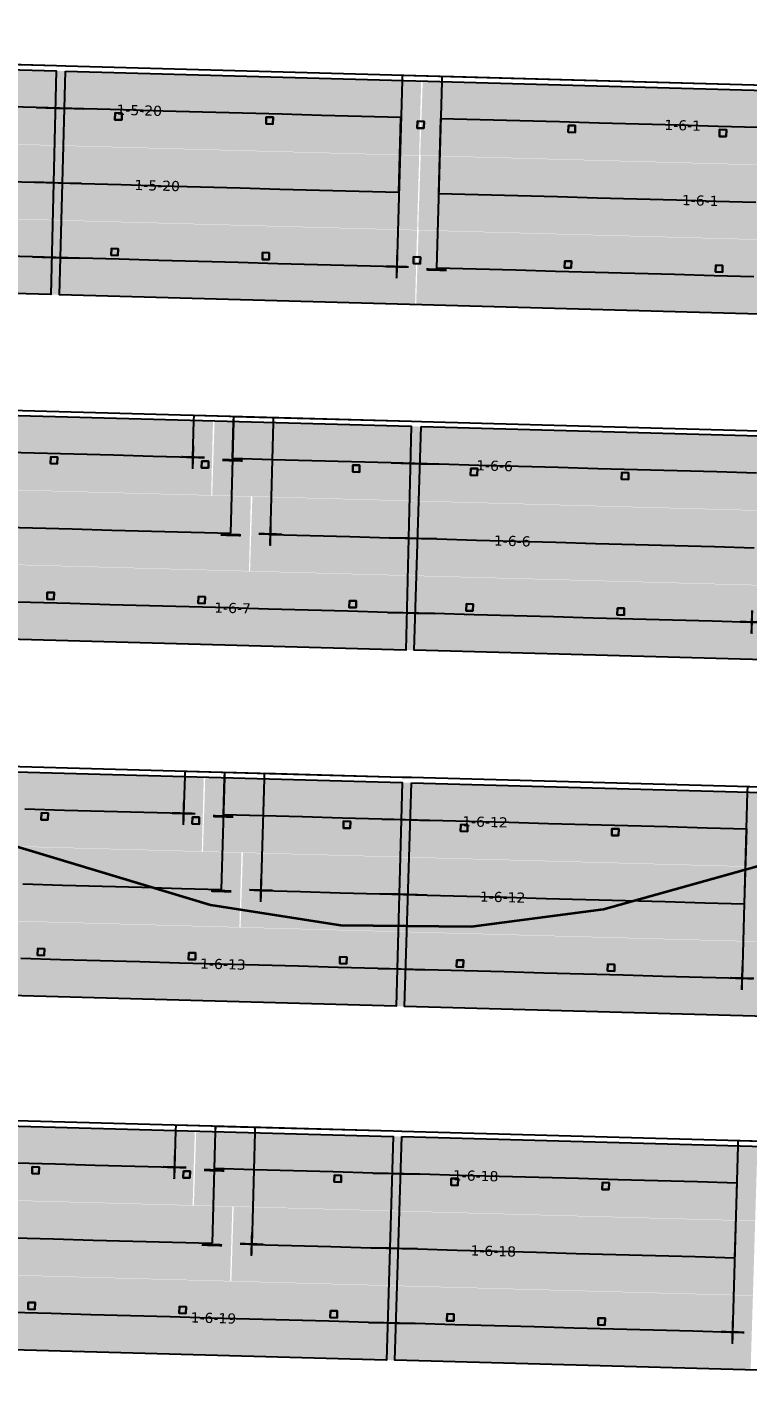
# Model space of a CAD drawing. Header units: metres. Extents: x 1477905 to 1478744, y 4202276 to 4202610.
# Drawn here: x 1478141.12 to 1478162.43, y 4202357.45 to 4202397.47 of the extents above; entities that cross this region are included whole.
import ezdxf

# ---------------------------------------------------------------- set-up
doc = ezdxf.new("R2010")
doc.units = ezdxf.units.M
doc.layers.add('Nouveau Terrain - CN - Courbes', color=22, linetype='Continuous', lineweight=0)
for name, color, linetype in [('PVcase DC Extensions', 170, 'Continuous'), ('PVcase Device Coloring', 7, 'Continuous'), ('PVcase Polarity Symbols', 7, 'Continuous'), ('PVcase Poles', 7, 'Continuous'), ('PVcase PV Modules (full frames)', 142, 'Continuous'), ('PVcase PV Modules (optimised)', 142, 'Continuous'), ('PVcase String Cables', 150, 'Continuous'), ('PVcase Stringing Numbers', 7, 'Continuous'), ('PVcase Strings', 92, 'Continuous')]:
    doc.layers.add(name, color=color, linetype=linetype)
doc.styles.get("Standard").update_dxf_attribs({"font": 'verdana.ttf'})
doc.styles.add('UBS-Style de texte', font='verdana.ttf')

# ---------------------------------------------------------------- blocks, each defined once
blk = doc.blocks.new('3P18@15DEG F FX ID1 PVBlock')
at = {"layer": 'PVcase PV Modules (optimised)', "color": 0}
blk.add_polyline3d([(0, 0, 1.774), (21.067, -0.581, 1.774), (20.884, -7.199, 0), (-0.183, -6.618, 0)], close=True, dxfattribs=at)

msp = doc.modelspace()

# ---------------------------------------------------------------- hatches: boundary and pattern name
at = {"layer": 'PVcase Device Coloring', "true_color": 0x139700, "transparency": 33554582}
for points in [[(1478136.165, 4202396.332), (1478136.105, 4202394.133), (1478152.713, 4202393.675), (1478152.773, 4202395.874)], [(1478137.285, 4202394.091), (1478137.225, 4202391.891), (1478152.652, 4202391.466), (1478152.713, 4202393.665)], [(1478120.819, 4202392.334), (1478120.759, 4202390.134), (1478152.592, 4202389.256), (1478152.652, 4202391.456)]]:
    msp.add_hatch(color=84, dxfattribs=at).paths.add_polyline_path(points, flags=0)
at = {"layer": 'PVcase Device Coloring', "true_color": 0x004f27, "transparency": 33554582}
for points in [[(1478152.819, 4202395.873), (1478152.745, 4202393.674), (1478168.192, 4202393.248), (1478168.265, 4202395.447)], [(1478152.758, 4202393.664), (1478152.685, 4202391.465), (1478169.29, 4202391.007), (1478169.364, 4202393.206)], [(1478152.697, 4202391.455), (1478152.624, 4202389.255), (1478184.457, 4202388.377), (1478184.53, 4202390.577)], [(1478131.415, 4202386.239), (1478131.361, 4202384.039), (1478146.564, 4202383.62), (1478146.619, 4202385.82)], [(1478146.665, 4202385.818), (1478146.596, 4202383.619), (1478163.22, 4202383.161), (1478163.289, 4202385.36)], [(1478131.361, 4202384.03), (1478131.306, 4202381.83), (1478147.682, 4202381.378), (1478147.737, 4202383.578)], [(1478147.783, 4202383.577), (1478147.714, 4202381.377), (1478163.15, 4202380.952), (1478163.22, 4202383.151)], [(1478131.314, 4202381.82), (1478131.244, 4202379.621), (1478163.08, 4202378.743), (1478163.15, 4202380.942)], [(1478131.143, 4202375.704), (1478131.083, 4202373.504), (1478146.287, 4202373.085), (1478146.347, 4202375.285)], [(1478146.39, 4202375.283), (1478146.323, 4202373.084), (1478162.929, 4202372.626), (1478162.996, 4202374.825)], [(1478131.083, 4202373.495), (1478131.024, 4202371.295), (1478147.4, 4202370.843), (1478147.46, 4202373.043)], [(1478147.503, 4202373.042), (1478147.435, 4202370.842), (1478162.861, 4202370.417), (1478162.929, 4202372.616)], [(1478131.027, 4202371.285), (1478130.96, 4202369.086), (1478162.794, 4202368.208), (1478162.861, 4202370.407)], [(1478130.877, 4202365.235), (1478130.812, 4202363.036), (1478146.016, 4202362.617), (1478146.081, 4202364.816)], [(1478146.121, 4202364.815), (1478146.054, 4202362.616), (1478162.647, 4202362.158), (1478162.714, 4202364.357)], [(1478130.812, 4202363.026), (1478130.748, 4202360.827), (1478147.124, 4202360.375), (1478147.189, 4202362.575)], [(1478147.229, 4202362.574), (1478147.162, 4202360.374), (1478162.58, 4202359.949), (1478162.647, 4202362.148)], [(1478130.749, 4202360.817), (1478130.682, 4202358.618), (1478162.513, 4202357.74), (1478162.58, 4202359.939)]]:
    msp.add_hatch(color=118, dxfattribs=at).paths.add_polyline_path(points, flags=0)

# ---------------------------------------------------------------- linework, layer by layer
at = {"layer": 'Nouveau Terrain - CN - Courbes', "linetype": 'Continuous', "lineweight": 35}
msp.add_polyline3d([(1478113.09, 4202394.656, 80), (1478114.871, 4202391.113, 80), (1478117.077, 4202386.019, 80), (1478118.708, 4202383.22, 80), (1478120.218, 4202381.848, 80), (1478124.937, 4202379.171, 80), (1478128.489, 4202376.943, 80), (1478146.541, 4202371.499, 80), (1478150.383, 4202370.898, 80), (1478154.258, 4202370.858, 80), (1478158.167, 4202371.379, 80), (1478163.243, 4202372.798, 80), (1478167.362, 4202374.391, 80), (1478170.703, 4202376.233, 80), (1478177.098, 4202380.605, 80), (1478179.791, 4202382.882, 80), (1478185.739, 4202391.801, 80), (1478190.946, 4202400.117, 80), (1478192.889, 4202402.353, 80), (1478208.667, 4202422.323, 80)], dxfattribs=at)
at = {"layer": 'PVcase DC Extensions'}
for points in [[(1478141.391, 4202395.088, 82.887), (1478141.958, 4202395.072, 82.896), (1478142.229, 4202395.065, 82.899), (1478142.796, 4202395.049, 82.899)], [(1478142.735, 4202392.84, 82.307), (1478142.168, 4202392.855, 82.307), (1478141.906, 4202392.863, 82.304), (1478141.339, 4202392.878, 82.295)], [(1478141.287, 4202390.669, 81.703), (1478141.854, 4202390.653, 81.712), (1478142.108, 4202390.646, 81.715), (1478142.674, 4202390.63, 81.715)], [(1478151.887, 4202384.574, 82.791), (1478152.454, 4202384.558, 82.797), (1478152.742, 4202384.55, 82.798), (1478153.308, 4202384.535, 82.79)], [(1478153.239, 4202382.326, 82.198), (1478152.672, 4202382.341, 82.206), (1478152.399, 4202382.349, 82.205), (1478151.833, 4202382.364, 82.199)], [(1478151.778, 4202380.155, 81.607), (1478152.345, 4202380.139, 81.613), (1478152.602, 4202380.132, 81.614), (1478153.169, 4202380.117, 81.605)], [(1478151.613, 4202374.039, 82.398), (1478152.18, 4202374.023, 82.399), (1478152.449, 4202374.016, 82.399), (1478153.016, 4202374, 82.393)], [(1478152.948, 4202371.791, 81.801), (1478152.382, 4202371.807, 81.807), (1478152.12, 4202371.814, 81.807), (1478151.553, 4202371.829, 81.806)], [(1478151.494, 4202369.62, 81.214), (1478152.061, 4202369.605, 81.215), (1478152.314, 4202369.598, 81.215), (1478152.881, 4202369.582, 81.209)], [(1478151.344, 4202363.57, 82.038), (1478151.911, 4202363.555, 82.034), (1478152.167, 4202363.548, 82.032), (1478152.734, 4202363.532, 82.026)], [(1478152.667, 4202361.323, 81.434), (1478152.1, 4202361.339, 81.44), (1478151.847, 4202361.346, 81.442), (1478151.28, 4202361.361, 81.445)], [(1478151.215, 4202359.152, 80.853), (1478151.782, 4202359.137, 80.85), (1478152.033, 4202359.13, 80.847), (1478152.6, 4202359.114, 80.841)]]:
    msp.add_polyline3d(points, dxfattribs=at)
at = {"layer": 'PVcase Poles'}
for points in [[(1478143.72, 4202394.727, 79.467), (1478143.726, 4202394.927, 79.467), (1478143.726, 4202394.927, 82.874), (1478143.72, 4202394.727, 82.821), (1478143.72, 4202394.727, 79.467), (1478143.92, 4202394.722, 79.467), (1478143.92, 4202394.722, 82.821), (1478143.72, 4202394.727, 82.821), (1478143.92, 4202394.722, 82.821), (1478143.926, 4202394.922, 82.874), (1478143.926, 4202394.922, 79.467), (1478143.92, 4202394.722, 79.467), (1478143.926, 4202394.922, 79.467), (1478143.726, 4202394.927, 79.467), (1478143.926, 4202394.922, 79.467), (1478143.926, 4202394.922, 82.874), (1478143.726, 4202394.927, 82.874)], [(1478148.188, 4202394.604, 79.515), (1478148.193, 4202394.804, 79.515), (1478148.193, 4202394.804, 82.876), (1478148.188, 4202394.604, 82.823), (1478148.188, 4202394.604, 79.515), (1478148.388, 4202394.599, 79.515), (1478148.388, 4202394.599, 82.823), (1478148.188, 4202394.604, 82.823), (1478148.388, 4202394.599, 82.823), (1478148.393, 4202394.799, 82.877), (1478148.393, 4202394.799, 79.515), (1478148.388, 4202394.599, 79.515), (1478148.393, 4202394.799, 79.515), (1478148.193, 4202394.804, 79.515), (1478148.393, 4202394.799, 79.515), (1478148.393, 4202394.799, 82.877), (1478148.193, 4202394.804, 82.876)], [(1478152.655, 4202394.481, 79.562), (1478152.66, 4202394.681, 79.562), (1478152.66, 4202394.681, 82.879), (1478152.655, 4202394.481, 82.825), (1478152.655, 4202394.481, 79.562), (1478152.855, 4202394.476, 79.562), (1478152.855, 4202394.476, 82.825), (1478152.655, 4202394.481, 82.825), (1478152.855, 4202394.476, 82.825), (1478152.86, 4202394.675, 82.879), (1478152.86, 4202394.675, 79.562), (1478152.855, 4202394.476, 79.562), (1478152.86, 4202394.675, 79.562), (1478152.66, 4202394.681, 79.562), (1478152.86, 4202394.675, 79.562), (1478152.86, 4202394.675, 82.879), (1478152.66, 4202394.681, 82.879)], [(1478157.122, 4202394.358, 79.596), (1478157.128, 4202394.558, 79.596), (1478157.128, 4202394.558, 82.881), (1478157.122, 4202394.358, 82.827), (1478157.122, 4202394.358, 79.596), (1478157.322, 4202394.352, 79.596), (1478157.322, 4202394.352, 82.827), (1478157.122, 4202394.358, 82.827), (1478157.322, 4202394.352, 82.827), (1478157.328, 4202394.552, 82.881), (1478157.328, 4202394.552, 79.596), (1478157.322, 4202394.352, 79.596), (1478157.328, 4202394.552, 79.596), (1478157.128, 4202394.558, 79.596), (1478157.328, 4202394.552, 79.596), (1478157.328, 4202394.552, 82.881), (1478157.128, 4202394.558, 82.881)], [(1478161.589, 4202394.235, 79.502), (1478161.595, 4202394.435, 79.502), (1478161.595, 4202394.435, 82.883), (1478161.589, 4202394.235, 82.83), (1478161.589, 4202394.235, 79.502), (1478161.789, 4202394.229, 79.502), (1478161.789, 4202394.229, 82.83), (1478161.589, 4202394.235, 82.83), (1478161.789, 4202394.229, 82.83), (1478161.795, 4202394.429, 82.883), (1478161.795, 4202394.429, 79.502), (1478161.789, 4202394.229, 79.502), (1478161.795, 4202394.429, 79.502), (1478161.595, 4202394.435, 79.502), (1478161.795, 4202394.429, 79.502), (1478161.795, 4202394.429, 82.883), (1478161.595, 4202394.435, 82.883)], [(1478143.61, 4202390.718, 79.449), (1478143.616, 4202390.918, 79.449), (1478143.616, 4202390.918, 81.799), (1478143.61, 4202390.718, 81.746), (1478143.61, 4202390.718, 79.449), (1478143.81, 4202390.712, 79.449), (1478143.81, 4202390.712, 81.746), (1478143.61, 4202390.718, 81.746), (1478143.81, 4202390.712, 81.746), (1478143.816, 4202390.912, 81.8), (1478143.816, 4202390.912, 79.449), (1478143.81, 4202390.712, 79.449), (1478143.816, 4202390.912, 79.449), (1478143.616, 4202390.918, 79.449), (1478143.816, 4202390.912, 79.449), (1478143.816, 4202390.912, 81.8), (1478143.616, 4202390.918, 81.799)], [(1478148.078, 4202390.595, 79.5), (1478148.083, 4202390.795, 79.5), (1478148.083, 4202390.795, 81.802), (1478148.078, 4202390.595, 81.748), (1478148.078, 4202390.595, 79.5), (1478148.277, 4202390.589, 79.5), (1478148.277, 4202390.589, 81.748), (1478148.078, 4202390.595, 81.748), (1478148.277, 4202390.589, 81.748), (1478148.283, 4202390.789, 81.802), (1478148.283, 4202390.789, 79.5), (1478148.277, 4202390.589, 79.5), (1478148.283, 4202390.789, 79.5), (1478148.083, 4202390.795, 79.5), (1478148.283, 4202390.789, 79.5), (1478148.283, 4202390.789, 81.802), (1478148.083, 4202390.795, 81.802)], [(1478152.545, 4202390.472, 79.548), (1478152.55, 4202390.671, 79.548), (1478152.55, 4202390.671, 81.804), (1478152.545, 4202390.472, 81.75), (1478152.545, 4202390.472, 79.548), (1478152.745, 4202390.466, 79.548), (1478152.745, 4202390.466, 81.75), (1478152.545, 4202390.472, 81.75), (1478152.745, 4202390.466, 81.75), (1478152.75, 4202390.666, 81.804), (1478152.75, 4202390.666, 79.548), (1478152.745, 4202390.466, 79.548), (1478152.75, 4202390.666, 79.548), (1478152.55, 4202390.671, 79.548), (1478152.75, 4202390.666, 79.548), (1478152.75, 4202390.666, 81.804), (1478152.55, 4202390.671, 81.804)], [(1478157.012, 4202390.348, 79.568), (1478157.018, 4202390.548, 79.568), (1478157.018, 4202390.548, 81.806), (1478157.012, 4202390.348, 81.753), (1478157.012, 4202390.348, 79.568), (1478157.212, 4202390.343, 79.568), (1478157.212, 4202390.343, 81.753), (1478157.012, 4202390.348, 81.753), (1478157.212, 4202390.343, 81.753), (1478157.218, 4202390.543, 81.806), (1478157.218, 4202390.543, 79.568), (1478157.212, 4202390.343, 79.568), (1478157.218, 4202390.543, 79.568), (1478157.018, 4202390.548, 79.568), (1478157.218, 4202390.543, 79.568), (1478157.218, 4202390.543, 81.806), (1478157.018, 4202390.548, 81.806)], [(1478161.479, 4202390.225, 79.474), (1478161.485, 4202390.425, 79.474), (1478161.485, 4202390.425, 81.808), (1478161.479, 4202390.225, 81.755), (1478161.479, 4202390.225, 79.474), (1478161.679, 4202390.22, 79.474), (1478161.679, 4202390.22, 81.755), (1478161.479, 4202390.225, 81.755), (1478161.679, 4202390.22, 81.755), (1478161.685, 4202390.42, 81.808), (1478161.685, 4202390.42, 79.474), (1478161.679, 4202390.22, 79.474), (1478161.685, 4202390.42, 79.474), (1478161.485, 4202390.425, 79.474), (1478161.685, 4202390.42, 79.474), (1478161.685, 4202390.42, 81.808), (1478161.485, 4202390.425, 81.808)], [(1478141.814, 4202384.556, 79.374), (1478141.82, 4202384.756, 79.374), (1478141.82, 4202384.756, 82.657), (1478141.814, 4202384.556, 82.604), (1478141.814, 4202384.556, 79.374), (1478142.014, 4202384.55, 79.374), (1478142.014, 4202384.55, 82.606), (1478141.814, 4202384.556, 82.604), (1478142.014, 4202384.55, 82.606), (1478142.019, 4202384.75, 82.659), (1478142.019, 4202384.75, 79.374), (1478142.014, 4202384.55, 79.374), (1478142.019, 4202384.75, 79.374), (1478141.82, 4202384.756, 79.374), (1478142.019, 4202384.75, 79.374), (1478142.019, 4202384.75, 82.659), (1478141.82, 4202384.756, 82.657)], [(1478146.281, 4202384.432, 79.428), (1478146.287, 4202384.632, 79.428), (1478146.287, 4202384.632, 82.705), (1478146.281, 4202384.432, 82.652), (1478146.281, 4202384.432, 79.428), (1478146.481, 4202384.427, 79.428), (1478146.481, 4202384.427, 82.654), (1478146.281, 4202384.432, 82.652), (1478146.481, 4202384.427, 82.654), (1478146.487, 4202384.627, 82.707), (1478146.487, 4202384.627, 79.428), (1478146.481, 4202384.427, 79.428), (1478146.487, 4202384.627, 79.428), (1478146.287, 4202384.632, 79.428), (1478146.487, 4202384.627, 79.428), (1478146.487, 4202384.627, 82.707), (1478146.287, 4202384.632, 82.705)], [(1478150.748, 4202384.309, 79.482), (1478150.754, 4202384.509, 79.482), (1478150.754, 4202384.509, 82.753), (1478150.748, 4202384.309, 82.7), (1478150.748, 4202384.309, 79.482), (1478150.948, 4202384.304, 79.482), (1478150.948, 4202384.304, 82.702), (1478150.748, 4202384.309, 82.7), (1478150.948, 4202384.304, 82.702), (1478150.954, 4202384.504, 82.755), (1478150.954, 4202384.504, 79.482), (1478150.948, 4202384.304, 79.482), (1478150.954, 4202384.504, 79.482), (1478150.754, 4202384.509, 79.482), (1478150.954, 4202384.504, 79.482), (1478150.954, 4202384.504, 82.755), (1478150.754, 4202384.509, 82.753)], [(1478154.232, 4202384.213, 79.525), (1478154.238, 4202384.413, 79.525), (1478154.238, 4202384.413, 82.75), (1478154.232, 4202384.213, 82.697), (1478154.232, 4202384.213, 79.525), (1478154.432, 4202384.208, 79.525), (1478154.432, 4202384.208, 82.694), (1478154.232, 4202384.213, 82.697), (1478154.432, 4202384.208, 82.694), (1478154.437, 4202384.408, 82.747), (1478154.437, 4202384.408, 79.525), (1478154.432, 4202384.208, 79.525), (1478154.437, 4202384.408, 79.525), (1478154.238, 4202384.413, 79.525), (1478154.437, 4202384.408, 79.525), (1478154.437, 4202384.408, 82.747), (1478154.238, 4202384.413, 82.75)], [(1478158.699, 4202384.09, 79.471), (1478158.704, 4202384.29, 79.471), (1478158.704, 4202384.29, 82.684), (1478158.699, 4202384.09, 82.63), (1478158.699, 4202384.09, 79.471), (1478158.899, 4202384.084, 79.471), (1478158.899, 4202384.084, 82.627), (1478158.699, 4202384.09, 82.63), (1478158.899, 4202384.084, 82.627), (1478158.904, 4202384.284, 82.681), (1478158.904, 4202384.284, 79.471), (1478158.899, 4202384.084, 79.471), (1478158.904, 4202384.284, 79.471), (1478158.704, 4202384.29, 79.471), (1478158.904, 4202384.284, 79.471), (1478158.904, 4202384.284, 82.681), (1478158.704, 4202384.29, 82.684)], [(1478141.715, 4202380.546, 79.25), (1478141.72, 4202380.746, 79.25), (1478141.72, 4202380.746, 81.583), (1478141.715, 4202380.546, 81.529), (1478141.715, 4202380.546, 79.25), (1478141.915, 4202380.54, 79.25), (1478141.915, 4202380.54, 81.531), (1478141.715, 4202380.546, 81.529), (1478141.915, 4202380.54, 81.531), (1478141.92, 4202380.74, 81.585), (1478141.92, 4202380.74, 79.25), (1478141.915, 4202380.54, 79.25), (1478141.92, 4202380.74, 79.25), (1478141.72, 4202380.746, 79.25), (1478141.92, 4202380.74, 79.25), (1478141.92, 4202380.74, 81.585), (1478141.72, 4202380.746, 81.583)], [(1478146.182, 4202380.423, 79.304), (1478146.188, 4202380.623, 79.304), (1478146.188, 4202380.623, 81.631), (1478146.182, 4202380.423, 81.577), (1478146.182, 4202380.423, 79.304), (1478146.382, 4202380.417, 79.304), (1478146.382, 4202380.417, 81.579), (1478146.182, 4202380.423, 81.577), (1478146.382, 4202380.417, 81.579), (1478146.387, 4202380.617, 81.633), (1478146.387, 4202380.617, 79.304), (1478146.382, 4202380.417, 79.304), (1478146.387, 4202380.617, 79.304), (1478146.188, 4202380.623, 79.304), (1478146.387, 4202380.617, 79.304), (1478146.387, 4202380.617, 81.633), (1478146.188, 4202380.623, 81.631)], [(1478150.649, 4202380.299, 79.352), (1478150.655, 4202380.499, 79.352), (1478150.655, 4202380.499, 81.678), (1478150.649, 4202380.299, 81.625), (1478150.649, 4202380.299, 79.352), (1478150.849, 4202380.294, 79.352), (1478150.849, 4202380.294, 81.627), (1478150.649, 4202380.299, 81.625), (1478150.849, 4202380.294, 81.627), (1478150.855, 4202380.494, 81.681), (1478150.855, 4202380.494, 79.352), (1478150.849, 4202380.294, 79.352), (1478150.855, 4202380.494, 79.352), (1478150.655, 4202380.499, 79.352), (1478150.855, 4202380.494, 79.352), (1478150.855, 4202380.494, 81.681), (1478150.655, 4202380.499, 81.678)], [(1478154.105, 4202380.204, 79.374), (1478154.111, 4202380.404, 79.374), (1478154.111, 4202380.404, 81.676), (1478154.105, 4202380.204, 81.622), (1478154.105, 4202380.204, 79.374), (1478154.305, 4202380.199, 79.374), (1478154.305, 4202380.199, 81.619), (1478154.105, 4202380.204, 81.622), (1478154.305, 4202380.199, 81.619), (1478154.311, 4202380.399, 81.673), (1478154.311, 4202380.399, 79.374), (1478154.305, 4202380.199, 79.374), (1478154.311, 4202380.399, 79.374), (1478154.111, 4202380.404, 79.374), (1478154.311, 4202380.399, 79.374), (1478154.311, 4202380.399, 81.673), (1478154.111, 4202380.404, 81.676)], [(1478158.572, 4202380.081, 79.338), (1478158.578, 4202380.281, 79.338), (1478158.578, 4202380.281, 81.609), (1478158.572, 4202380.081, 81.556), (1478158.572, 4202380.081, 79.338), (1478158.772, 4202380.075, 79.338), (1478158.772, 4202380.075, 81.553), (1478158.572, 4202380.081, 81.556), (1478158.772, 4202380.075, 81.553), (1478158.778, 4202380.275, 81.606), (1478158.778, 4202380.275, 79.338), (1478158.772, 4202380.075, 79.338), (1478158.778, 4202380.275, 79.338), (1478158.578, 4202380.281, 79.338), (1478158.778, 4202380.275, 79.338), (1478158.778, 4202380.275, 81.606), (1478158.578, 4202380.281, 81.609)], [(1478141.539, 4202374.021, 79.04), (1478141.544, 4202374.221, 79.04), (1478141.544, 4202374.221, 82.351), (1478141.539, 4202374.021, 82.298), (1478141.539, 4202374.021, 79.04), (1478141.739, 4202374.015, 79.04), (1478141.739, 4202374.015, 82.298), (1478141.539, 4202374.021, 82.298), (1478141.739, 4202374.015, 82.298), (1478141.744, 4202374.215, 82.352), (1478141.744, 4202374.215, 79.04), (1478141.739, 4202374.015, 79.04), (1478141.744, 4202374.215, 79.04), (1478141.544, 4202374.221, 79.04), (1478141.744, 4202374.215, 79.04), (1478141.744, 4202374.215, 82.352), (1478141.544, 4202374.221, 82.351)], [(1478146.006, 4202373.897, 79.082), (1478146.012, 4202374.097, 79.082), (1478146.012, 4202374.097, 82.361), (1478146.006, 4202373.897, 82.307), (1478146.006, 4202373.897, 79.082), (1478146.206, 4202373.892, 79.082), (1478146.206, 4202373.892, 82.308), (1478146.006, 4202373.897, 82.307), (1478146.206, 4202373.892, 82.308), (1478146.212, 4202374.092, 82.361), (1478146.212, 4202374.092, 79.082), (1478146.206, 4202373.892, 79.082), (1478146.212, 4202374.092, 79.082), (1478146.012, 4202374.097, 79.082), (1478146.212, 4202374.092, 79.082), (1478146.212, 4202374.092, 82.361), (1478146.012, 4202374.097, 82.361)], [(1478150.474, 4202373.774, 79.113), (1478150.479, 4202373.974, 79.113), (1478150.479, 4202373.974, 82.37), (1478150.474, 4202373.774, 82.316), (1478150.474, 4202373.774, 79.113), (1478150.673, 4202373.769, 79.113), (1478150.673, 4202373.769, 82.317), (1478150.474, 4202373.774, 82.316), (1478150.673, 4202373.769, 82.317), (1478150.679, 4202373.969, 82.37), (1478150.679, 4202373.969, 79.113), (1478150.673, 4202373.769, 79.113), (1478150.679, 4202373.969, 79.113), (1478150.479, 4202373.974, 79.113), (1478150.679, 4202373.969, 79.113), (1478150.679, 4202373.969, 82.37), (1478150.479, 4202373.974, 82.37)], [(1478153.94, 4202373.679, 79.115), (1478153.945, 4202373.879, 79.115), (1478153.945, 4202373.879, 82.357), (1478153.94, 4202373.679, 82.303), (1478153.94, 4202373.679, 79.115), (1478154.139, 4202373.673, 79.115), (1478154.139, 4202373.673, 82.301), (1478153.94, 4202373.679, 82.303), (1478154.139, 4202373.673, 82.301), (1478154.145, 4202373.873, 82.355), (1478154.145, 4202373.873, 79.115), (1478154.139, 4202373.673, 79.115), (1478154.145, 4202373.873, 79.115), (1478153.945, 4202373.879, 79.115), (1478154.145, 4202373.873, 79.115), (1478154.145, 4202373.873, 82.355), (1478153.945, 4202373.879, 82.357)], [(1478158.407, 4202373.555, 79.084), (1478158.412, 4202373.755, 79.084), (1478158.412, 4202373.755, 82.309), (1478158.407, 4202373.555, 82.255), (1478158.407, 4202373.555, 79.084), (1478158.607, 4202373.55, 79.084), (1478158.607, 4202373.55, 82.253), (1478158.407, 4202373.555, 82.255), (1478158.607, 4202373.55, 82.253), (1478158.612, 4202373.75, 82.306), (1478158.612, 4202373.75, 79.084), (1478158.607, 4202373.55, 79.084), (1478158.612, 4202373.75, 79.084), (1478158.412, 4202373.755, 79.084), (1478158.612, 4202373.75, 79.084), (1478158.612, 4202373.75, 82.306), (1478158.412, 4202373.755, 82.309)], [(1478141.431, 4202370.011, 78.927), (1478141.436, 4202370.211, 78.927), (1478141.436, 4202370.211, 81.277), (1478141.431, 4202370.011, 81.223), (1478141.431, 4202370.011, 78.927), (1478141.631, 4202370.006, 78.927), (1478141.631, 4202370.006, 81.224), (1478141.431, 4202370.011, 81.223), (1478141.631, 4202370.006, 81.224), (1478141.636, 4202370.205, 81.277), (1478141.636, 4202370.205, 78.927), (1478141.631, 4202370.006, 78.927), (1478141.636, 4202370.205, 78.927), (1478141.436, 4202370.211, 78.927), (1478141.636, 4202370.205, 78.927), (1478141.636, 4202370.205, 81.277), (1478141.436, 4202370.211, 81.277)], [(1478145.898, 4202369.888, 78.943), (1478145.903, 4202370.088, 78.943), (1478145.903, 4202370.088, 81.286), (1478145.898, 4202369.888, 81.232), (1478145.898, 4202369.888, 78.943), (1478146.098, 4202369.882, 78.943), (1478146.098, 4202369.882, 81.233), (1478145.898, 4202369.888, 81.232), (1478146.098, 4202369.882, 81.233), (1478146.103, 4202370.082, 81.286), (1478146.103, 4202370.082, 78.943), (1478146.098, 4202369.882, 78.943), (1478146.103, 4202370.082, 78.943), (1478145.903, 4202370.088, 78.943), (1478146.103, 4202370.082, 78.943), (1478146.103, 4202370.082, 81.286), (1478145.903, 4202370.088, 81.286)], [(1478150.365, 4202369.765, 78.963), (1478150.371, 4202369.965, 78.963), (1478150.371, 4202369.965, 81.295), (1478150.365, 4202369.765, 81.242), (1478150.365, 4202369.765, 78.963), (1478150.565, 4202369.759, 78.963), (1478150.565, 4202369.759, 81.242), (1478150.365, 4202369.765, 81.242), (1478150.565, 4202369.759, 81.242), (1478150.571, 4202369.959, 81.296), (1478150.571, 4202369.959, 78.963), (1478150.565, 4202369.759, 78.963), (1478150.571, 4202369.959, 78.963), (1478150.371, 4202369.965, 78.963), (1478150.571, 4202369.959, 78.963), (1478150.571, 4202369.959, 81.296), (1478150.371, 4202369.965, 81.295)], [(1478153.817, 4202369.669, 78.961), (1478153.823, 4202369.869, 78.961), (1478153.823, 4202369.869, 81.282), (1478153.817, 4202369.669, 81.229), (1478153.817, 4202369.669, 78.961), (1478154.017, 4202369.664, 78.961), (1478154.017, 4202369.664, 81.227), (1478153.817, 4202369.669, 81.229), (1478154.017, 4202369.664, 81.227), (1478154.023, 4202369.864, 81.28), (1478154.023, 4202369.864, 78.961), (1478154.017, 4202369.664, 78.961), (1478154.023, 4202369.864, 78.961), (1478153.823, 4202369.869, 78.961), (1478154.023, 4202369.864, 78.961), (1478154.023, 4202369.864, 81.28), (1478153.823, 4202369.869, 81.282)], [(1478158.284, 4202369.546, 78.931), (1478158.29, 4202369.746, 78.931), (1478158.29, 4202369.746, 81.234), (1478158.284, 4202369.546, 81.18), (1478158.284, 4202369.546, 78.931), (1478158.484, 4202369.541, 78.931), (1478158.484, 4202369.541, 81.178), (1478158.284, 4202369.546, 81.18), (1478158.484, 4202369.541, 81.178), (1478158.49, 4202369.741, 81.232), (1478158.49, 4202369.741, 78.931), (1478158.484, 4202369.541, 78.931), (1478158.49, 4202369.741, 78.931), (1478158.29, 4202369.746, 78.931), (1478158.49, 4202369.741, 78.931), (1478158.49, 4202369.741, 81.232), (1478158.29, 4202369.746, 81.234)], [(1478141.27, 4202363.552, 78.755), (1478141.275, 4202363.752, 78.755), (1478141.275, 4202363.752, 82.076), (1478141.27, 4202363.552, 82.022), (1478141.27, 4202363.552, 78.755), (1478141.47, 4202363.547, 78.755), (1478141.47, 4202363.547, 82.021), (1478141.27, 4202363.552, 82.022), (1478141.47, 4202363.547, 82.021), (1478141.475, 4202363.747, 82.074), (1478141.475, 4202363.747, 78.755), (1478141.47, 4202363.547, 78.755), (1478141.475, 4202363.747, 78.755), (1478141.275, 4202363.752, 78.755), (1478141.475, 4202363.747, 78.755), (1478141.475, 4202363.747, 82.074), (1478141.275, 4202363.752, 82.076)], [(1478145.737, 4202363.429, 78.723), (1478145.743, 4202363.629, 78.723), (1478145.743, 4202363.629, 82.047), (1478145.737, 4202363.429, 81.994), (1478145.737, 4202363.429, 78.723), (1478145.937, 4202363.424, 78.723), (1478145.937, 4202363.424, 81.993), (1478145.737, 4202363.429, 81.994), (1478145.937, 4202363.424, 81.993), (1478145.943, 4202363.623, 82.046), (1478145.943, 4202363.623, 78.723), (1478145.937, 4202363.424, 78.723), (1478145.943, 4202363.623, 78.723), (1478145.743, 4202363.629, 78.723), (1478145.943, 4202363.623, 78.723), (1478145.943, 4202363.623, 82.046), (1478145.743, 4202363.629, 82.047)], [(1478150.204, 4202363.306, 78.748), (1478150.21, 4202363.506, 78.748), (1478150.21, 4202363.506, 82.019), (1478150.204, 4202363.306, 81.965), (1478150.204, 4202363.306, 78.748), (1478150.404, 4202363.3, 78.748), (1478150.404, 4202363.3, 81.964), (1478150.204, 4202363.306, 81.965), (1478150.404, 4202363.3, 81.964), (1478150.41, 4202363.5, 82.018), (1478150.41, 4202363.5, 78.748), (1478150.404, 4202363.3, 78.748), (1478150.41, 4202363.5, 78.748), (1478150.21, 4202363.506, 78.748), (1478150.41, 4202363.5, 78.748), (1478150.41, 4202363.5, 82.018), (1478150.21, 4202363.506, 82.019)], [(1478153.658, 4202363.211, 78.734), (1478153.664, 4202363.411, 78.734), (1478153.664, 4202363.411, 81.99), (1478153.658, 4202363.211, 81.936), (1478153.658, 4202363.211, 78.734), (1478153.858, 4202363.205, 78.734), (1478153.858, 4202363.205, 81.934), (1478153.658, 4202363.211, 81.936), (1478153.858, 4202363.205, 81.934), (1478153.864, 4202363.405, 81.988), (1478153.864, 4202363.405, 78.734), (1478153.858, 4202363.205, 78.734), (1478153.864, 4202363.405, 78.734), (1478153.664, 4202363.411, 78.734), (1478153.864, 4202363.405, 78.734), (1478153.864, 4202363.405, 81.988), (1478153.664, 4202363.411, 81.99)], [(1478158.125, 4202363.087, 78.694), (1478158.131, 4202363.287, 78.694), (1478158.131, 4202363.287, 81.943), (1478158.125, 4202363.087, 81.889), (1478158.125, 4202363.087, 78.694), (1478158.325, 4202363.082, 78.694), (1478158.325, 4202363.082, 81.887), (1478158.125, 4202363.087, 81.889), (1478158.325, 4202363.082, 81.887), (1478158.331, 4202363.282, 81.94), (1478158.331, 4202363.282, 78.694), (1478158.325, 4202363.082, 78.694), (1478158.331, 4202363.282, 78.694), (1478158.131, 4202363.287, 78.694), (1478158.331, 4202363.282, 78.694), (1478158.331, 4202363.282, 81.94), (1478158.131, 4202363.287, 81.943)], [(1478141.153, 4202359.543, 78.648), (1478141.158, 4202359.743, 78.648), (1478141.158, 4202359.743, 81.001), (1478141.153, 4202359.543, 80.947), (1478141.153, 4202359.543, 78.648), (1478141.353, 4202359.537, 78.648), (1478141.353, 4202359.537, 80.946), (1478141.153, 4202359.543, 80.947), (1478141.353, 4202359.537, 80.946), (1478141.358, 4202359.737, 81), (1478141.358, 4202359.737, 78.648), (1478141.353, 4202359.537, 78.648), (1478141.358, 4202359.737, 78.648), (1478141.158, 4202359.743, 78.648), (1478141.358, 4202359.737, 78.648), (1478141.358, 4202359.737, 81), (1478141.158, 4202359.743, 81.001)], [(1478145.62, 4202359.42, 78.616), (1478145.625, 4202359.62, 78.616), (1478145.625, 4202359.62, 80.973), (1478145.62, 4202359.42, 80.919), (1478145.62, 4202359.42, 78.616), (1478145.82, 4202359.414, 78.616), (1478145.82, 4202359.414, 80.918), (1478145.62, 4202359.42, 80.919), (1478145.82, 4202359.414, 80.918), (1478145.825, 4202359.614, 80.971), (1478145.825, 4202359.614, 78.616), (1478145.82, 4202359.414, 78.616), (1478145.825, 4202359.614, 78.616), (1478145.625, 4202359.62, 78.616), (1478145.825, 4202359.614, 78.616), (1478145.825, 4202359.614, 80.971), (1478145.625, 4202359.62, 80.973)], [(1478150.087, 4202359.297, 78.613), (1478150.093, 4202359.496, 78.613), (1478150.093, 4202359.496, 80.944), (1478150.087, 4202359.297, 80.891), (1478150.087, 4202359.297, 78.613), (1478150.287, 4202359.291, 78.613), (1478150.287, 4202359.291, 80.889), (1478150.087, 4202359.297, 80.891), (1478150.287, 4202359.291, 80.889), (1478150.292, 4202359.491, 80.943), (1478150.292, 4202359.491, 78.613), (1478150.287, 4202359.291, 78.613), (1478150.292, 4202359.491, 78.613), (1478150.093, 4202359.496, 78.613), (1478150.292, 4202359.491, 78.613), (1478150.292, 4202359.491, 80.943), (1478150.093, 4202359.496, 80.944)], [(1478153.536, 4202359.201, 78.587), (1478153.542, 4202359.401, 78.587), (1478153.542, 4202359.401, 80.915), (1478153.536, 4202359.201, 80.862), (1478153.536, 4202359.201, 78.587), (1478153.736, 4202359.196, 78.587), (1478153.736, 4202359.196, 80.86), (1478153.536, 4202359.201, 80.862), (1478153.736, 4202359.196, 80.86), (1478153.742, 4202359.396, 80.913), (1478153.742, 4202359.396, 78.587), (1478153.736, 4202359.196, 78.587), (1478153.742, 4202359.396, 78.587), (1478153.542, 4202359.401, 78.587), (1478153.742, 4202359.396, 78.587), (1478153.742, 4202359.396, 80.913), (1478153.542, 4202359.401, 80.915)], [(1478158.003, 4202359.078, 78.547), (1478158.009, 4202359.278, 78.547), (1478158.009, 4202359.278, 80.868), (1478158.003, 4202359.078, 80.814), (1478158.003, 4202359.078, 78.547), (1478158.203, 4202359.073, 78.547), (1478158.203, 4202359.073, 80.812), (1478158.003, 4202359.078, 80.814), (1478158.203, 4202359.073, 80.812), (1478158.209, 4202359.273, 80.866), (1478158.209, 4202359.273, 78.547), (1478158.203, 4202359.073, 78.547), (1478158.209, 4202359.273, 78.547), (1478158.009, 4202359.278, 78.547), (1478158.209, 4202359.273, 78.547), (1478158.209, 4202359.273, 80.866), (1478158.009, 4202359.278, 80.868)]]:
    msp.add_polyline3d(points, dxfattribs=at)
at = {"layer": 'PVcase String Cables'}
for points in [[(1478195.322, 4202415.618, 82.833), (1478196.031, 4202415.598, 82.821), (1478196.031, 4202415.598, 79.21), (1478196.921, 4202415.574, 79.2), (1478196.839, 4202412.609, 79.2), (1478196.758, 4202409.645, 79.2), (1478196.677, 4202406.68, 79.19), (1478196.595, 4202403.716, 79.128), (1478196.514, 4202400.751, 79.064), (1478196.432, 4202397.787, 78.998), (1478196.351, 4202394.822, 78.937), (1478195.459, 4202394.847, 78.963), (1478195.459, 4202394.847, 82.405), (1478184.951, 4202395.137, 82.738), (1478184.682, 4202395.144, 82.748), (1478163.62, 4202395.725, 83.199), (1478163.33, 4202395.733, 83.204), (1478142.263, 4202396.314, 83.194), (1478141.988, 4202396.322, 83.191), (1478121.512, 4202396.887, 82.89), (1478121.508, 4202396.737, 82.89), (1478121.356, 4202391.218, 81.41)], [(1478195.322, 4202415.618, 82.833), (1478196.031, 4202415.598, 82.821), (1478196.031, 4202415.598, 79.21), (1478196.921, 4202415.574, 79.2), (1478196.839, 4202412.609, 79.2), (1478196.758, 4202409.645, 79.2), (1478196.677, 4202406.68, 79.19), (1478196.595, 4202403.716, 79.128), (1478196.514, 4202400.751, 79.064), (1478196.432, 4202397.787, 78.998), (1478196.351, 4202394.822, 78.937), (1478195.459, 4202394.847, 78.963), (1478195.459, 4202394.847, 82.405), (1478184.951, 4202395.137, 82.738), (1478184.682, 4202395.144, 82.748), (1478163.62, 4202395.725, 83.199), (1478163.33, 4202395.733, 83.204), (1478142.263, 4202396.314, 83.194), (1478141.988, 4202396.322, 83.191), (1478135.564, 4202396.499, 83.096), (1478135.56, 4202396.349, 83.096), (1478135.529, 4202395.249, 82.801)], [(1478195.322, 4202415.618, 82.833), (1478196.031, 4202415.598, 82.821), (1478196.031, 4202415.598, 79.21), (1478196.921, 4202415.574, 79.2), (1478196.839, 4202412.609, 79.2), (1478196.758, 4202409.645, 79.2), (1478196.677, 4202406.68, 79.19), (1478196.595, 4202403.716, 79.128), (1478196.514, 4202400.751, 79.064), (1478196.432, 4202397.787, 78.998), (1478196.351, 4202394.822, 78.937), (1478195.459, 4202394.847, 78.963), (1478195.459, 4202394.847, 82.405), (1478184.951, 4202395.137, 82.738), (1478184.682, 4202395.144, 82.748), (1478163.62, 4202395.725, 83.199), (1478163.33, 4202395.733, 83.204), (1478142.263, 4202396.314, 83.194), (1478141.988, 4202396.322, 83.191), (1478136.745, 4202396.466, 83.114), (1478136.741, 4202396.316, 83.114), (1478136.649, 4202393.008, 82.226)], [(1478195.322, 4202415.618, 82.833), (1478196.031, 4202415.598, 82.821), (1478196.031, 4202415.598, 79.21), (1478196.921, 4202415.574, 79.2), (1478196.839, 4202412.609, 79.2), (1478196.758, 4202409.645, 79.2), (1478196.677, 4202406.68, 79.19), (1478196.595, 4202403.716, 79.128), (1478196.514, 4202400.751, 79.064), (1478196.432, 4202397.787, 78.998), (1478196.351, 4202394.822, 78.937), (1478195.459, 4202394.847, 78.963), (1478195.459, 4202394.847, 82.405), (1478184.951, 4202395.137, 82.738), (1478184.682, 4202395.144, 82.748), (1478163.62, 4202395.725, 83.199), (1478163.33, 4202395.733, 83.204), (1478142.263, 4202396.314, 83.194), (1478141.988, 4202396.322, 83.191), (1478136.736, 4202396.467, 83.113), (1478136.732, 4202396.317, 83.113), (1478136.702, 4202395.217, 82.819)], [(1478195.322, 4202415.618, 82.833), (1478196.031, 4202415.598, 82.821), (1478196.031, 4202415.598, 79.21), (1478196.921, 4202415.574, 79.2), (1478196.839, 4202412.609, 79.2), (1478196.758, 4202409.645, 79.2), (1478196.677, 4202406.68, 79.19), (1478196.595, 4202403.716, 79.128), (1478196.514, 4202400.751, 79.064), (1478196.432, 4202397.787, 78.998), (1478196.351, 4202394.822, 78.937), (1478195.459, 4202394.847, 78.963), (1478195.459, 4202394.847, 82.405), (1478184.951, 4202395.137, 82.738), (1478184.682, 4202395.144, 82.748), (1478163.62, 4202395.725, 83.199), (1478163.33, 4202395.733, 83.204), (1478142.263, 4202396.314, 83.194), (1478141.988, 4202396.322, 83.191), (1478137.917, 4202396.434, 83.131), (1478137.913, 4202396.284, 83.131), (1478137.822, 4202392.975, 82.244)], [(1478195.322, 4202415.618, 82.833), (1478196.031, 4202415.598, 82.821), (1478196.031, 4202415.598, 79.21), (1478196.921, 4202415.574, 79.2), (1478196.839, 4202412.609, 79.2), (1478196.758, 4202409.645, 79.2), (1478196.677, 4202406.68, 79.19), (1478196.595, 4202403.716, 79.128), (1478196.514, 4202400.751, 79.064), (1478196.432, 4202397.787, 78.998), (1478196.351, 4202394.822, 78.937), (1478195.459, 4202394.847, 78.963), (1478195.459, 4202394.847, 82.405), (1478184.951, 4202395.137, 82.738), (1478184.682, 4202395.144, 82.748), (1478163.62, 4202395.725, 83.199), (1478163.33, 4202395.733, 83.204), (1478152.211, 4202396.04, 83.199), (1478152.207, 4202395.89, 83.199), (1478152.055, 4202390.372, 81.72)], [(1478194.468, 4202384.65, 82.218), (1478195.177, 4202384.63, 82.199), (1478195.177, 4202384.63, 78.756), (1478196.27, 4202384.6, 78.724), (1478196.341, 4202387.154, 78.778), (1478196.411, 4202389.709, 78.83), (1478196.481, 4202392.263, 78.878), (1478196.551, 4202394.817, 78.931), (1478195.459, 4202394.847, 78.963), (1478195.459, 4202394.847, 82.405), (1478184.951, 4202395.137, 82.738), (1478184.682, 4202395.144, 82.748), (1478163.62, 4202395.725, 83.199), (1478163.33, 4202395.733, 83.204), (1478153.384, 4202396.008, 83.199), (1478153.38, 4202395.858, 83.199), (1478153.227, 4202390.339, 81.72)], [(1478131.846, 4202380.705, 81.393), (1478131.998, 4202386.223, 82.872), (1478132.002, 4202386.373, 82.872), (1478152.485, 4202385.808, 83.092), (1478152.781, 4202385.8, 83.093), (1478173.846, 4202385.219, 82.78), (1478174.118, 4202385.211, 82.774), (1478194.468, 4202384.65, 82.218)], [(1478146.025, 4202384.735, 82.728), (1478146.055, 4202385.835, 83.023), (1478146.059, 4202385.985, 83.023), (1478152.485, 4202385.808, 83.092), (1478152.781, 4202385.8, 83.093), (1478173.846, 4202385.219, 82.78), (1478174.118, 4202385.211, 82.774), (1478194.468, 4202384.65, 82.218)], [(1478147.143, 4202382.494, 82.148), (1478147.234, 4202385.803, 83.036), (1478147.238, 4202385.953, 83.036), (1478152.485, 4202385.808, 83.092), (1478152.781, 4202385.8, 83.093), (1478173.846, 4202385.219, 82.78), (1478174.118, 4202385.211, 82.774), (1478194.468, 4202384.65, 82.218)], [(1478147.197, 4202384.703, 82.741), (1478147.228, 4202385.803, 83.035), (1478147.232, 4202385.953, 83.035), (1478152.485, 4202385.808, 83.092), (1478152.781, 4202385.8, 83.093), (1478173.846, 4202385.219, 82.78), (1478174.118, 4202385.211, 82.774), (1478194.468, 4202384.65, 82.218)], [(1478148.315, 4202382.461, 82.161), (1478148.406, 4202385.77, 83.048), (1478148.411, 4202385.92, 83.048), (1478152.485, 4202385.808, 83.092), (1478152.781, 4202385.8, 83.093), (1478173.846, 4202385.219, 82.78), (1478174.118, 4202385.211, 82.774), (1478194.468, 4202384.65, 82.218)], [(1478194.468, 4202384.65, 82.218), (1478195.177, 4202384.63, 82.199), (1478195.177, 4202384.63, 78.756), (1478196.071, 4202384.606, 78.73), (1478195.998, 4202381.98, 78.671), (1478195.926, 4202379.355, 78.61), (1478195.854, 4202376.73, 78.552), (1478195.782, 4202374.105, 78.496), (1478195.71, 4202371.479, 78.439), (1478195.638, 4202368.854, 78.384), (1478195.566, 4202366.229, 78.332), (1478195.494, 4202363.603, 78.281), (1478194.598, 4202363.628, 78.308), (1478194.598, 4202363.628, 81.724), (1478173.534, 4202364.209, 82.099), (1478173.271, 4202364.216, 82.102), (1478152.205, 4202364.797, 82.326), (1478151.948, 4202364.804, 82.329), (1478131.438, 4202365.37, 82.459), (1478131.434, 4202365.22, 82.459), (1478131.282, 4202359.702, 80.98)], [(1478194.468, 4202384.65, 82.218), (1478195.177, 4202384.63, 82.199), (1478195.177, 4202384.63, 78.756), (1478196.071, 4202384.606, 78.73), (1478195.998, 4202381.972, 78.671), (1478195.926, 4202379.338, 78.61), (1478195.854, 4202376.705, 78.551), (1478195.781, 4202374.071, 78.495), (1478194.887, 4202374.096, 78.524), (1478194.887, 4202374.096, 81.966), (1478173.826, 4202374.677, 82.46), (1478173.553, 4202374.684, 82.465), (1478152.487, 4202375.265, 82.694), (1478152.214, 4202375.273, 82.694), (1478131.717, 4202375.838, 82.651), (1478131.713, 4202375.688, 82.651), (1478131.56, 4202370.17, 81.172)], [(1478194.468, 4202384.65, 82.218), (1478195.177, 4202384.63, 82.199), (1478195.177, 4202384.63, 78.756), (1478196.071, 4202384.606, 78.73), (1478195.998, 4202381.98, 78.671), (1478195.926, 4202379.355, 78.61), (1478195.854, 4202376.73, 78.552), (1478195.782, 4202374.105, 78.496), (1478195.71, 4202371.479, 78.439), (1478195.638, 4202368.854, 78.384), (1478195.566, 4202366.229, 78.332), (1478195.494, 4202363.603, 78.281), (1478194.598, 4202363.628, 78.308), (1478194.598, 4202363.628, 81.724), (1478173.534, 4202364.209, 82.099), (1478173.271, 4202364.216, 82.102), (1478152.205, 4202364.797, 82.326), (1478151.948, 4202364.804, 82.329), (1478145.516, 4202364.982, 82.37), (1478145.512, 4202364.832, 82.37), (1478145.482, 4202363.732, 82.075)], [(1478194.468, 4202384.65, 82.218), (1478195.177, 4202384.63, 82.199), (1478195.177, 4202384.63, 78.756), (1478196.071, 4202384.606, 78.73), (1478195.998, 4202381.972, 78.671), (1478195.926, 4202379.338, 78.61), (1478195.854, 4202376.705, 78.551), (1478195.781, 4202374.071, 78.495), (1478194.887, 4202374.096, 78.524), (1478194.887, 4202374.096, 81.966), (1478173.826, 4202374.677, 82.46), (1478173.553, 4202374.684, 82.465), (1478152.487, 4202375.265, 82.694), (1478152.214, 4202375.273, 82.694), (1478145.785, 4202375.45, 82.681), (1478145.781, 4202375.3, 82.681), (1478145.75, 4202374.2, 82.386)], [(1478194.468, 4202384.65, 82.218), (1478195.177, 4202384.63, 82.199), (1478195.177, 4202384.63, 78.756), (1478196.071, 4202384.606, 78.73), (1478195.998, 4202381.98, 78.671), (1478195.926, 4202379.355, 78.61), (1478195.854, 4202376.73, 78.552), (1478195.782, 4202374.105, 78.496), (1478195.71, 4202371.479, 78.439), (1478195.638, 4202368.854, 78.384), (1478195.566, 4202366.229, 78.332), (1478195.494, 4202363.603, 78.281), (1478194.598, 4202363.628, 78.308), (1478194.598, 4202363.628, 81.724), (1478173.534, 4202364.209, 82.099), (1478173.271, 4202364.216, 82.102), (1478152.205, 4202364.797, 82.326), (1478151.948, 4202364.804, 82.329), (1478146.685, 4202364.95, 82.362), (1478146.681, 4202364.8, 82.362), (1478146.59, 4202361.491, 81.475)], [(1478194.468, 4202384.65, 82.218), (1478195.177, 4202384.63, 82.199), (1478195.177, 4202384.63, 78.756), (1478196.071, 4202384.606, 78.73), (1478195.998, 4202381.98, 78.671), (1478195.926, 4202379.355, 78.61), (1478195.854, 4202376.73, 78.552), (1478195.782, 4202374.105, 78.496), (1478195.71, 4202371.479, 78.439), (1478195.638, 4202368.854, 78.384), (1478195.566, 4202366.229, 78.332), (1478195.494, 4202363.603, 78.281), (1478194.598, 4202363.628, 78.308), (1478194.598, 4202363.628, 81.724), (1478173.534, 4202364.209, 82.099), (1478173.271, 4202364.216, 82.102), (1478152.205, 4202364.797, 82.326), (1478151.948, 4202364.804, 82.329), (1478146.689, 4202364.949, 82.362), (1478146.685, 4202364.799, 82.362), (1478146.654, 4202363.7, 82.067)], [(1478194.468, 4202384.65, 82.218), (1478195.177, 4202384.63, 82.199), (1478195.177, 4202384.63, 78.756), (1478196.071, 4202384.606, 78.73), (1478195.998, 4202381.972, 78.671), (1478195.926, 4202379.338, 78.61), (1478195.854, 4202376.705, 78.551), (1478195.781, 4202374.071, 78.495), (1478194.887, 4202374.096, 78.524), (1478194.887, 4202374.096, 81.966), (1478173.826, 4202374.677, 82.46), (1478173.553, 4202374.684, 82.465), (1478152.487, 4202375.265, 82.694), (1478152.214, 4202375.273, 82.694), (1478146.959, 4202375.418, 82.683), (1478146.954, 4202375.268, 82.683), (1478146.863, 4202371.959, 81.796)], [(1478194.468, 4202384.65, 82.218), (1478195.177, 4202384.63, 82.199), (1478195.177, 4202384.63, 78.756), (1478196.071, 4202384.606, 78.73), (1478195.998, 4202381.972, 78.671), (1478195.926, 4202379.338, 78.61), (1478195.854, 4202376.705, 78.551), (1478195.781, 4202374.071, 78.495), (1478194.887, 4202374.096, 78.524), (1478194.887, 4202374.096, 81.966), (1478173.826, 4202374.677, 82.46), (1478173.553, 4202374.684, 82.465), (1478152.487, 4202375.265, 82.694), (1478152.214, 4202375.273, 82.694), (1478146.957, 4202375.418, 82.683), (1478146.953, 4202375.268, 82.683), (1478146.923, 4202374.168, 82.388)], [(1478194.468, 4202384.65, 82.218), (1478195.177, 4202384.63, 82.199), (1478195.177, 4202384.63, 78.756), (1478196.071, 4202384.606, 78.73), (1478195.998, 4202381.98, 78.671), (1478195.926, 4202379.355, 78.61), (1478195.854, 4202376.73, 78.552), (1478195.782, 4202374.105, 78.496), (1478195.71, 4202371.479, 78.439), (1478195.638, 4202368.854, 78.384), (1478195.566, 4202366.229, 78.332), (1478195.494, 4202363.603, 78.281), (1478194.598, 4202363.628, 78.308), (1478194.598, 4202363.628, 81.724), (1478173.534, 4202364.209, 82.099), (1478173.271, 4202364.216, 82.102), (1478152.205, 4202364.797, 82.326), (1478151.948, 4202364.804, 82.329), (1478147.858, 4202364.917, 82.355), (1478147.853, 4202364.767, 82.355), (1478147.762, 4202361.458, 81.468)], [(1478194.468, 4202384.65, 82.218), (1478195.177, 4202384.63, 82.199), (1478195.177, 4202384.63, 78.756), (1478196.071, 4202384.606, 78.73), (1478195.998, 4202381.972, 78.671), (1478195.926, 4202379.338, 78.61), (1478195.854, 4202376.705, 78.551), (1478195.781, 4202374.071, 78.495), (1478194.887, 4202374.096, 78.524), (1478194.887, 4202374.096, 81.966), (1478173.826, 4202374.677, 82.46), (1478173.553, 4202374.684, 82.465), (1478152.487, 4202375.265, 82.694), (1478152.214, 4202375.273, 82.694), (1478148.131, 4202375.385, 82.686), (1478148.127, 4202375.235, 82.686), (1478148.036, 4202371.926, 81.799)], [(1478194.468, 4202384.65, 82.218), (1478195.177, 4202384.63, 82.199), (1478195.177, 4202384.63, 78.756), (1478196.071, 4202384.606, 78.73), (1478195.998, 4202381.98, 78.671), (1478195.926, 4202379.355, 78.61), (1478195.854, 4202376.73, 78.552), (1478195.782, 4202374.105, 78.496), (1478195.71, 4202371.479, 78.439), (1478195.638, 4202368.854, 78.384), (1478195.566, 4202366.229, 78.332), (1478195.494, 4202363.603, 78.281), (1478194.598, 4202363.628, 78.308), (1478194.598, 4202363.628, 81.724), (1478173.534, 4202364.209, 82.099), (1478173.271, 4202364.216, 82.102), (1478162.136, 4202364.523, 82.221), (1478162.132, 4202364.373, 82.221), (1478161.98, 4202358.855, 80.742)], [(1478194.468, 4202384.65, 82.218), (1478195.177, 4202384.63, 82.199), (1478195.177, 4202384.63, 78.756), (1478196.071, 4202384.606, 78.73), (1478195.998, 4202381.972, 78.671), (1478195.926, 4202379.338, 78.61), (1478195.854, 4202376.705, 78.551), (1478195.781, 4202374.071, 78.495), (1478194.887, 4202374.096, 78.524), (1478194.887, 4202374.096, 81.966), (1478173.826, 4202374.677, 82.46), (1478173.553, 4202374.684, 82.465), (1478162.417, 4202374.991, 82.586), (1478162.413, 4202374.841, 82.586), (1478162.261, 4202369.323, 81.107)]]:
    msp.add_polyline3d(points, dxfattribs=at)
at = {"layer": 'PVcase Strings'}
for points in [[(1478140.167, 4202392.911), (1478141.339, 4202392.878), (1478142.735, 4202392.84), (1478143.908, 4202392.807), (1478145.08, 4202392.775), (1478146.253, 4202392.743), (1478147.425, 4202392.71), (1478148.598, 4202392.678), (1478149.77, 4202392.646), (1478150.943, 4202392.613), (1478152.116, 4202392.581), (1478152.176, 4202394.79), (1478151.004, 4202394.822), (1478149.831, 4202394.855), (1478148.659, 4202394.887), (1478147.486, 4202394.92), (1478146.313, 4202394.952), (1478145.141, 4202394.984), (1478143.968, 4202395.017), (1478142.796, 4202395.049), (1478141.391, 4202395.088), (1478140.219, 4202395.12)], [(1478162.729, 4202394.499), (1478161.557, 4202394.531), (1478160.384, 4202394.564), (1478159.212, 4202394.596), (1478158.039, 4202394.628), (1478156.866, 4202394.661), (1478155.694, 4202394.693), (1478154.521, 4202394.725), (1478153.349, 4202394.758), (1478153.288, 4202392.549), (1478154.461, 4202392.516), (1478155.633, 4202392.484), (1478156.806, 4202392.452), (1478157.978, 4202392.419), (1478159.151, 4202392.387), (1478160.323, 4202392.355), (1478161.496, 4202392.322), (1478162.669, 4202392.29)], [(1478152.055, 4202390.372), (1478150.882, 4202390.404), (1478149.71, 4202390.436), (1478148.537, 4202390.469), (1478147.365, 4202390.501), (1478146.192, 4202390.533), (1478145.02, 4202390.566), (1478143.847, 4202390.598), (1478142.674, 4202390.63), (1478141.287, 4202390.669), (1478140.114, 4202390.701)], [(1478162.608, 4202390.081), (1478161.435, 4202390.113), (1478160.263, 4202390.145), (1478159.09, 4202390.178), (1478157.918, 4202390.21), (1478156.745, 4202390.242), (1478155.573, 4202390.275), (1478154.4, 4202390.307), (1478153.227, 4202390.339)], [(1478146.025, 4202384.735), (1478144.852, 4202384.768), (1478143.68, 4202384.8), (1478142.507, 4202384.832), (1478141.335, 4202384.865), (1478140.162, 4202384.897)], [(1478162.688, 4202384.276), (1478161.515, 4202384.308), (1478160.343, 4202384.341), (1478159.171, 4202384.373), (1478157.998, 4202384.405), (1478156.826, 4202384.438), (1478155.653, 4202384.47), (1478154.481, 4202384.502), (1478153.308, 4202384.535), (1478151.887, 4202384.574), (1478150.715, 4202384.606), (1478149.542, 4202384.638), (1478148.37, 4202384.671), (1478147.197, 4202384.703)], [(1478140.108, 4202382.688), (1478141.28, 4202382.655), (1478142.453, 4202382.623), (1478143.625, 4202382.591), (1478144.798, 4202382.558), (1478145.97, 4202382.526), (1478147.143, 4202382.494)], [(1478148.315, 4202382.461), (1478149.488, 4202382.429), (1478150.66, 4202382.397), (1478151.833, 4202382.364), (1478153.239, 4202382.326), (1478154.411, 4202382.293), (1478155.584, 4202382.261), (1478156.756, 4202382.229), (1478157.928, 4202382.196), (1478159.101, 4202382.164), (1478160.273, 4202382.132), (1478161.446, 4202382.099), (1478162.618, 4202382.067)], [(1478162.548, 4202379.858), (1478161.376, 4202379.89), (1478160.204, 4202379.923), (1478159.031, 4202379.955), (1478157.859, 4202379.987), (1478156.686, 4202380.02), (1478155.514, 4202380.052), (1478154.341, 4202380.084), (1478153.169, 4202380.117), (1478151.778, 4202380.155), (1478150.606, 4202380.187), (1478149.433, 4202380.22), (1478148.261, 4202380.252), (1478147.088, 4202380.284), (1478145.916, 4202380.317), (1478144.743, 4202380.349), (1478143.571, 4202380.381), (1478142.398, 4202380.414), (1478141.226, 4202380.446), (1478140.053, 4202380.478)], [(1478145.75, 4202374.2), (1478144.578, 4202374.233), (1478143.405, 4202374.265), (1478142.233, 4202374.297), (1478141.06, 4202374.33)], [(1478148.036, 4202371.926), (1478149.208, 4202371.894), (1478150.381, 4202371.862), (1478151.553, 4202371.829), (1478152.948, 4202371.791), (1478154.121, 4202371.759), (1478155.293, 4202371.726), (1478156.466, 4202371.694), (1478157.638, 4202371.662), (1478158.811, 4202371.629), (1478159.983, 4202371.597), (1478161.156, 4202371.565), (1478162.328, 4202371.532), (1478162.396, 4202373.741), (1478161.223, 4202373.774), (1478160.051, 4202373.806), (1478158.878, 4202373.838), (1478157.706, 4202373.871), (1478156.533, 4202373.903), (1478155.361, 4202373.935), (1478154.188, 4202373.968), (1478153.016, 4202374), (1478151.613, 4202374.039), (1478150.441, 4202374.071), (1478149.268, 4202374.103), (1478148.095, 4202374.136), (1478146.923, 4202374.168)], [(1478141, 4202372.121), (1478142.173, 4202372.088), (1478143.346, 4202372.056), (1478144.518, 4202372.023), (1478145.691, 4202371.991), (1478146.863, 4202371.959)], [(1478162.261, 4202369.323), (1478161.088, 4202369.356), (1478159.916, 4202369.388), (1478158.743, 4202369.42), (1478157.571, 4202369.453), (1478156.398, 4202369.485), (1478155.226, 4202369.517), (1478154.053, 4202369.55), (1478152.881, 4202369.582), (1478151.494, 4202369.62), (1478150.321, 4202369.653), (1478149.149, 4202369.685), (1478147.976, 4202369.717), (1478146.804, 4202369.75), (1478145.631, 4202369.782), (1478144.458, 4202369.814), (1478143.286, 4202369.847), (1478142.113, 4202369.879), (1478140.941, 4202369.911)], [(1478145.482, 4202363.732), (1478144.309, 4202363.764), (1478143.137, 4202363.797), (1478141.964, 4202363.829), (1478140.792, 4202363.861)], [(1478147.762, 4202361.458), (1478148.935, 4202361.426), (1478150.107, 4202361.394), (1478151.28, 4202361.361), (1478152.667, 4202361.323), (1478153.839, 4202361.291), (1478155.012, 4202361.258), (1478156.184, 4202361.226), (1478157.357, 4202361.194), (1478158.529, 4202361.161), (1478159.702, 4202361.129), (1478160.874, 4202361.097), (1478162.047, 4202361.064), (1478162.114, 4202363.273), (1478160.942, 4202363.306), (1478159.769, 4202363.338), (1478158.597, 4202363.37), (1478157.424, 4202363.403), (1478156.252, 4202363.435), (1478155.079, 4202363.467), (1478153.907, 4202363.5), (1478152.734, 4202363.532), (1478151.344, 4202363.57), (1478150.172, 4202363.603), (1478148.999, 4202363.635), (1478147.827, 4202363.667), (1478146.654, 4202363.7)], [(1478140.727, 4202361.652), (1478141.9, 4202361.62), (1478143.072, 4202361.588), (1478144.245, 4202361.555), (1478145.417, 4202361.523), (1478146.59, 4202361.491)], [(1478161.98, 4202358.855), (1478160.807, 4202358.888), (1478159.635, 4202358.92), (1478158.462, 4202358.952), (1478157.29, 4202358.985), (1478156.117, 4202359.017), (1478154.945, 4202359.049), (1478153.772, 4202359.082), (1478152.6, 4202359.114), (1478151.215, 4202359.152), (1478150.043, 4202359.184), (1478148.87, 4202359.217), (1478147.697, 4202359.249), (1478146.525, 4202359.281), (1478145.352, 4202359.314), (1478144.18, 4202359.346), (1478143.007, 4202359.379), (1478141.835, 4202359.411), (1478140.662, 4202359.443)]]:
    msp.add_lwpolyline(points, dxfattribs=at)

# ---------------------------------------------------------------- block references
at = {"layer": 'PVcase PV Modules (full frames)', "extrusion": (-0.014682, 0.000404938, 0.999892), "rotation": 0.0001703256713138552}
msp.add_blockref('3P18@15DEG F FX ID1 PVBlock', (1477962.822, 4202405.162, -19918.454), dxfattribs=at)
at = {"layer": 'PVcase PV Modules (full frames)', "extrusion": (-0.000499656, 1.37811e-05, 1), "rotation": 1.972644458306414e-07}
msp.add_blockref('3P18@15DEG F FX ID1 PVBlock', (1478142.116, 4202396.173, -599.229), dxfattribs=at)
at = {"layer": 'PVcase PV Modules (full frames)', "extrusion": (-0.01071, 0.000295406, 0.999943), "rotation": 9.064204893740491e-05}
msp.add_blockref('3P18@15DEG F FX ID1 PVBlock', (1478047.52, 4202390.708, -14508.869), dxfattribs=at)
at = {"layer": 'PVcase PV Modules (full frames)', "extrusion": (0.014836, -0.000409195, 0.99989), "rotation": 0.0001739257225543137}
msp.add_blockref('3P18@15DEG F FX ID1 PVBlock', (1477988.859, 4202394.306, 20291.58), dxfattribs=at)
at = {"layer": 'PVcase PV Modules (full frames)', "extrusion": (-0.002081, 5.74049e-05, 0.999998), "rotation": 3.422770519414357e-06}
msp.add_blockref('3P18@15DEG F FX ID1 PVBlock', (1478128.113, 4202375.869, -2754.326), dxfattribs=at)
at = {"layer": 'PVcase PV Modules (full frames)', "extrusion": (0.010854, -0.00029938, 0.999941), "rotation": 9.309759856488706e-05}
msp.add_blockref('3P18@15DEG F FX ID1 PVBlock', (1478064.504, 4202379.755, 14867.403), dxfattribs=at)
at = {"layer": 'PVcase PV Modules (full frames)', "extrusion": (0.006334, -0.000174706, 0.99998), "rotation": 3.170299754710287e-05}
msp.add_blockref('3P18@15DEG F FX ID1 PVBlock', (1478100.701, 4202366.821, 8709.347), dxfattribs=at)
at = {"layer": 'PVcase PV Modules (full frames)', "extrusion": (0.010634, -0.000293295, 0.999943), "rotation": 8.935112540835601e-05}
msp.add_blockref('3P18@15DEG F FX ID1 PVBlock', (1478067.749, 4202369.101, 14566.467), dxfattribs=at)

# ---------------------------------------------------------------- texts
at = {"layer": 'PVcase Polarity Symbols', "color": 1, "char_height": 0.7, "attachment_point": 5, "rotation": 358.4201}
for insert in [(1478152.055, 4202390.372), (1478146.025, 4202384.735), (1478148.315, 4202382.461), (1478162.548, 4202379.858), (1478145.75, 4202374.2), (1478148.036, 4202371.926), (1478162.261, 4202369.323), (1478145.482, 4202363.732), (1478147.762, 4202361.458), (1478161.98, 4202358.855)]:
    msp.add_mtext('＋', dxfattribs=dict(at, insert=insert))
at = {"layer": 'PVcase Polarity Symbols', "color": 7, "char_height": 0.7, "attachment_point": 5, "rotation": 358.4201}
for insert in [(1478153.227, 4202390.339), (1478147.197, 4202384.703), (1478147.143, 4202382.494), (1478146.923, 4202374.168), (1478146.863, 4202371.959), (1478146.654, 4202363.7), (1478146.59, 4202361.491)]:
    msp.add_mtext('−', dxfattribs=dict(at, insert=insert))
at = {"layer": 'PVcase Stringing Numbers', "color": 18, "true_color": 0x000000, "char_height": 0.3, "attachment_point": 5, "rotation": 358.4201, "style": 'UBS-Style de texte', "bg_fill": 1, "box_fill_scale": 1.5, "bg_fill_color": 7, "bg_fill_true_color": 16777215, "bg_fill_transparency": 0}
for s, insert in [('1-5-20', (1478144.439, 4202395.004)), ('1-6-1', (1478160.505, 4202394.56)), ('1-5-20', (1478144.969, 4202392.778)), ('1-6-1', (1478161.024, 4202392.335)), ('1-6-6', (1478154.943, 4202384.489)), ('1-6-6', (1478155.467, 4202382.264)), ('1-6-7', (1478147.197, 4202380.281)), ('1-6-12', (1478154.659, 4202373.955)), ('1-6-12', (1478155.182, 4202371.729)), ('1-6-13', (1478146.911, 4202369.747)), ('1-6-18', (1478154.384, 4202363.486)), ('1-6-18', (1478154.905, 4202361.261)), ('1-6-19', (1478146.631, 4202359.279))]:
    msp.add_mtext(s, dxfattribs=dict(at, insert=insert))

doc.saveas('drawing.dxf')
